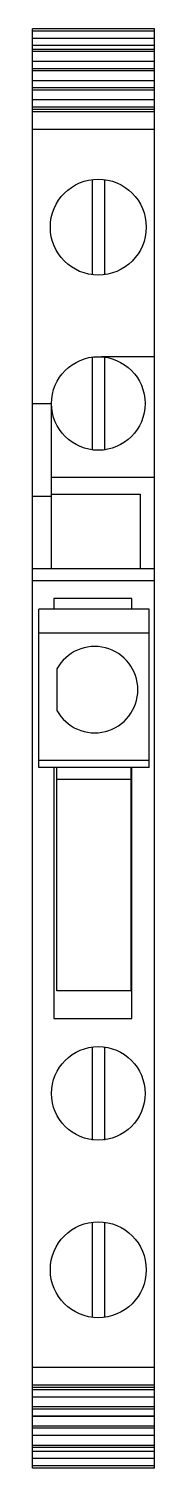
# Model space of a CAD drawing. Header units: millimetres. Extents: x 0 to 0.51, y -3 to 3.
import ezdxf

# ---------------------------------------------------------------- set-up
doc = ezdxf.new("R2010")
doc.units = ezdxf.units.MM

msp = doc.modelspace()

# ---------------------------------------------------------------- linework, layer by layer
for p, q in [((0.51, 3), (0, 3)), ((0, -3), (0, 3)), ((0.51, 2.9899), (0, 2.9899)), ((0.51, 2.9591), (0, 2.9591)), ((0.51, -3), (0.51, 3)), ((0.51, 2.9302), (0, 2.9302)), ((0.51, 2.9139), (0, 2.9139)), ((0.51, 2.9048), (0, 2.9048)), ((0.51, 2.8639), (0, 2.8639)), ((0.51, 2.8636), (0, 2.8636)), ((0.51, 2.8336), (0, 2.8336)), ((0.51, 2.8245), (0, 2.8245)), ((0.51, 2.7837), (0, 2.7837)), ((0.51, 2.7834), (0, 2.7834)), ((0.51, 2.7534), (0, 2.7534)), ((0.51, 2.7443), (0, 2.7443)), ((0.51, 2.7035), (0, 2.7035)), ((0.51, 2.7032), (0, 2.7032)), ((0.51, 2.6732), (0, 2.6732)), ((0.51, 2.6641), (0, 2.6641)), ((0.51, 2.6541), (0, 2.6541)), ((0.51, 2.6534), (0, 2.6534)), ((0.51, 2.5807), (0, 2.5807)), ((0.2497, 2.368), (0.2497, 1.9784)), ((0.3003, 2.368), (0.3003, 1.9784)), ((0.2497, 1.633), (0.2497, 1.2434)), ((0.51, 1.6327), (0.289, 1.6327)), ((0.3003, 1.633), (0.3003, 1.2434)), ((0, 1.4382), (0.08, 1.4382)), ((0.08, 0.7492), (0.08, 1.4382)), ((0.51, 1.1292), (0.08, 1.1292)), ((0.08, 1.0502), (0, 1.0502)), ((0.08, 1.0602), (0.45, 1.0602)), ((0.45, 1.0602), (0.45, 0.7492)), ((0.51, 0.7492), (0, 0.7492)), ((0.51, 0.6992), (0, 0.6992)), ((0.09, 0.6252), (0.09, 0.5802)), ((0.415, 0.6252), (0.09, 0.6252)), ((0.415, 0.5802), (0.415, 0.6252)), ((0.0275, -0.0798), (0.0275, 0.5802)), ((0.4875, 0.5802), (0.0275, 0.5802)), ((0.4875, -0.0798), (0.4875, 0.5802)), ((0.4875, 0.4802), (0.0275, 0.4802)), ((0.102, 0.3314), (0.102, 0.159)), ((0.4875, -0.0498), (0.0275, -0.0498)), ((0.4875, -0.0798), (0.0275, -0.0798)), ((0.09, -0.0798), (0.09, -1.1248)), ((0.1025, -1.0098), (0.1025, -0.0798)), ((0.4125, -1.0098), (0.4125, -0.0798)), ((0.415, -1.1248), (0.415, -0.0798)), ((0.4125, -0.1298), (0.1025, -0.1298)), ((0.4125, -1.0098), (0.1025, -1.0098)), ((0.09, -1.1248), (0.415, -1.1248)), ((0.2497, -1.243), (0.2497, -1.6326)), ((0.3003, -1.243), (0.3003, -1.6326)), ((0.2497, -1.978), (0.2497, -2.3676)), ((0.3003, -1.978), (0.3003, -2.3676)), ((0.51, -2.5808), (0, -2.5808)), ((0.51, -2.6535), (0, -2.6535)), ((0.51, -2.6542), (0, -2.6542)), ((0.51, -2.6642), (0, -2.6642)), ((0.51, -2.6733), (0, -2.6733)), ((0.51, -2.7033), (0, -2.7033)), ((0.51, -2.7036), (0, -2.7036)), ((0.51, -2.7444), (0, -2.7444)), ((0.51, -2.7535), (0, -2.7535)), ((0.51, -2.7835), (0, -2.7835)), ((0.51, -2.7838), (0, -2.7838)), ((0.51, -2.8246), (0, -2.8246)), ((0.51, -2.8337), (0, -2.8337)), ((0.51, -2.8637), (0, -2.8637)), ((0.51, -2.864), (0, -2.864)), ((0.51, -2.9049), (0, -2.9049)), ((0.51, -2.914), (0, -2.914)), ((0.51, -2.9303), (0, -2.9303)), ((0.51, -2.9592), (0, -2.9592)), ((0.51, -2.99), (0, -2.99)), ((0.51, -3), (0, -3))]:
    msp.add_line(p, q)
for centre, radius in [((0.275, 2.1732), 0.2), ((0.275, 1.4382), 0.195), ((0.275, -1.4378), 0.195), ((0.275, -2.1728), 0.2)]:
    msp.add_circle(centre, radius)
for start, end in [(0, 151.37545), (208.62455, 0)]:
    msp.add_arc((0.26, 0.2452), 0.18, start, end)

doc.saveas('drawing.dxf')
